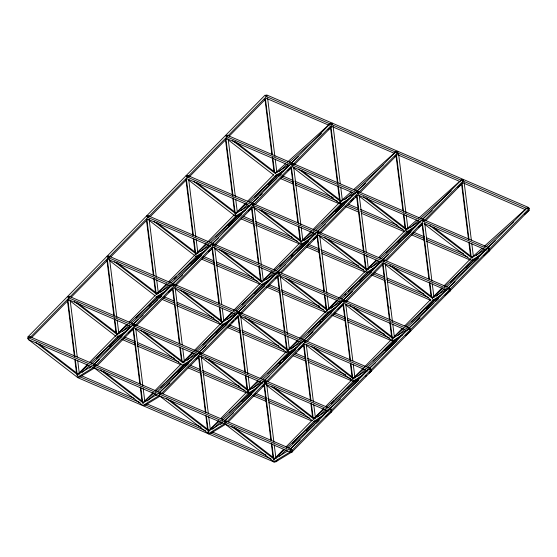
<?xml version="1.0" encoding="UTF-8"?>
<svg xmlns="http://www.w3.org/2000/svg" width="557" height="557" viewBox="0 0 557 557"><rect width="100%" height="100%" fill="white"/><g stroke="black" fill="none" stroke-linecap="round" stroke-linejoin="round"><path stroke-width="0.84" d="M27.934 338.524L28.066 336.762L265.09 95.115L267.054 95.957L30.029 337.605L28.066 336.762M28.456 337.786L28.323 339.554L290.42 452.18L290.552 450.418L291.736 449.207L29.639 336.581L28.456 337.786L290.552 450.418M93.848 367.711L93.98 365.942L95.163 364.738M159.372 395.867L159.504 394.098L160.688 392.894M224.896 424.023L225.028 422.262L226.212 421.05M290.684 451.435L291.993 451.999L292.126 450.23L529.15 208.59L527.187 207.74L290.162 449.388L292.126 450.23M331.499 411.72L331.631 409.959L329.66 409.117M371.004 371.449L371.136 369.688L369.166 368.838M410.509 331.171L410.634 329.41L408.671 328.567M450.014 290.9L450.14 289.139L448.176 288.289M489.519 250.622L489.645 248.861L487.681 248.018M528.677 208.736L528.76 207.559L266.664 94.934L265.48 96.145L527.576 208.771L528.76 207.559M529.15 208.59L529.018 210.351L291.993 451.999M31.721 337.514L68.796 299.715M71.226 297.236L108.302 259.444M110.732 256.965L147.807 219.166M150.237 216.687L186.699 179.514M189.129 177.035L226.81 138.616M229.24 136.138L266.316 98.345M78.551 373.566L87.672 364.271M89.496 362.412L115.626 335.774M117.45 333.915L126.564 324.62M129.001 322.141L155.131 295.495M156.956 293.636L166.675 283.722M168.499 281.863L195.242 254.605M197.672 252.126L206.181 243.451M207.399 242.211L234.142 214.946M237.178 211.848L245.08 203.792M247.51 201.314L273.647 174.675M96.319 358.304L117.59 336.616L126.404 331.255M135.824 318.026L157.095 296.338M174.111 278.994L176.548 276.516M178.978 274.037L196.6 256.067M215.441 236.857L236.105 215.789M254.34 197.206L276.216 174.898M109.562 346.433L111.386 344.574M112.605 343.335L118.07 337.758M149.067 306.162L151.497 303.683M152.715 302.444L158.181 296.867M190.397 264.025L197.686 256.589M228.078 225.613L237.191 216.318M268.189 184.715L276.697 176.04M133.478 325.671L134.669 324.459M172.983 285.4L174.174 284.188M212.489 245.122L213.672 243.917M251.994 204.851L253.177 203.639M291.499 164.573L292.683 163.368M331.004 124.302L332.188 123.09M97.245 365.671L134.321 327.871M136.75 325.392L173.213 288.22M175.65 285.741L213.331 247.322M215.148 245.463L253.442 206.431M255.266 204.572L292.947 166.153M294.764 164.294L331.84 126.502M144.688 401.103L153.196 392.427M155.02 390.568L181.15 363.93M184.193 360.832L192.701 352.156M193.913 350.917L221.261 323.032M223.691 320.553L231.594 312.498M233.418 310.639L260.161 283.381M263.196 280.282L271.705 271.607M273.529 269.748L299.666 243.103M302.702 240.004L311.21 231.329M313.034 229.47L340.383 201.592M160.632 387.7L164.886 383.362M166.097 382.123L183.114 364.772M202.567 344.943L222.619 324.494M242.072 304.672L262.124 284.223M279.753 266.253L301.629 243.945M321.688 223.503L341.135 203.674M177.516 372.111L184.2 365.295M215.803 333.079L223.705 325.023M254.702 293.421L263.21 284.745M291.165 256.248L292.989 254.389M296.637 250.671L302.716 244.474M334.924 211.632L341.615 204.816M199.002 353.827L200.193 352.616M238.507 313.556L239.698 312.345M278.013 273.278L279.196 272.074M317.518 233.007L318.701 231.796M357.023 192.729L358.207 191.524M396.528 152.458L397.712 151.246M162.769 393.827L199.845 356.027M201.669 354.168L239.956 315.137M241.174 313.897L279.461 274.859M281.285 273L318.353 235.207M320.178 233.348L358.471 194.309M360.288 192.45L397.364 154.658M210.212 429.259L218.72 420.584M220.544 418.725L247.893 390.847M249.104 389.608L257.613 380.932M260.042 378.454L286.18 351.808M289.215 348.71L297.723 340.035M299.548 338.176L325.685 311.537M328.115 309.058L337.229 299.763M338.447 298.524L365.19 271.259M367.014 269.4L376.128 260.105M378.558 257.626L404.695 230.988M229.192 412.758L248.638 392.929M267.478 373.719L288.756 352.031M308.202 332.209L327.648 312.38M344.665 295.029L345.883 293.79M348.313 291.311L367.154 272.108M385.994 252.899L407.264 231.211M241.829 401.506L249.118 394.071M278.897 363.714L280.721 361.855M283.151 359.376L289.229 353.18M319.621 322.197L320.832 320.957M322.05 319.718L328.129 313.521M359.731 281.306L367.634 273.25M398.018 242.267L401.061 239.169M402.272 237.93L407.745 232.353M264.526 381.984L265.717 380.779M304.031 341.713L305.222 340.501M343.537 301.434L344.72 300.23M383.042 261.163L384.226 259.952M422.547 220.885L423.731 219.681M462.052 180.614L463.236 179.403M228.293 421.983L265.369 384.184M267.799 381.705L304.874 343.913M307.304 341.434L343.766 304.254M346.196 301.776L383.877 263.364M386.314 260.885L422.777 223.705M425.813 220.607L462.888 182.814M274.517 458.655L283.631 449.36M286.068 446.881L312.199 420.243M314.023 418.384L323.749 408.469M325.567 406.61L352.309 379.345M354.739 376.866L363.248 368.191M364.466 366.952L391.209 339.693M394.245 336.595L402.147 328.539M404.577 326.061L430.714 299.415M432.538 297.556L442.258 287.642M444.082 285.783L470.825 258.525M292.286 443.393L314.162 421.085M331.185 403.734L334.221 400.636M335.439 399.397L353.667 380.814M373.12 360.985L393.172 340.536M411.407 321.946L433.283 299.645M450.3 282.295L472.183 259.987M275.75 461.885L276.961 460.646M306.134 430.902L315.248 421.607M347.464 388.772L355.972 380.097M385.145 350.353L395.477 339.819M425.861 308.843L433.764 300.787M465.972 267.945L473.269 260.509M275.374 172.921L285.63 163.702M287.551 161.969L329.208 124.49M279.134 171.493L287.461 163.995M289.389 162.268L321.431 133.436M287.711 166.174L288.992 165.018M291.562 162.714L298.608 156.371M328.087 129.851L330.649 127.546M236.516 212.621L246.765 203.396M248.687 201.669L289.062 165.345M240.909 210.616L247.315 204.851M249.884 202.539L276.794 178.324M279.363 176.019L281.285 174.292M248.213 206.445L249.494 205.296M251.416 203.563L258.462 197.22M259.743 196.071L262.305 193.766M287.941 170.7L291.144 167.817M196.37 253.47L206.619 244.245M209.181 241.94L249.557 205.617M200.764 251.465L208.457 244.544M210.379 242.817L241.78 214.563M208.067 247.301L209.989 245.567M211.911 243.841L218.316 238.076M248.436 210.978L251.639 208.095M156.865 293.748L167.114 284.523M169.043 282.796L210.692 245.317M160.618 292.314L168.952 284.822M170.874 283.088L201.634 255.419M169.203 286.994L170.484 285.845M173.046 283.541L182.661 274.886M208.29 251.827L210.212 250.1M117.36 334.019L127.616 324.794M129.537 323.067L170.546 286.166M122.394 331.436L129.447 325.093M131.368 323.366L157.645 299.729M159.567 297.995L161.488 296.268M129.057 327.85L130.338 326.694M132.9 324.39L138.672 319.203M139.953 318.047L143.156 315.165M168.785 292.098L172.635 288.644M78.495 373.719L88.11 365.072M90.673 362.767L131.041 326.444M82.255 372.285L89.301 365.949M91.863 363.637L121.983 336.539M89.552 368.121L90.833 366.972M93.395 364.661L99.167 359.474M128.646 332.954L133.13 328.915M341.538 200.506L351.154 191.859M353.716 189.547L394.732 152.646M344.658 199.65L352.344 192.729M354.906 190.424L383.745 164.482M351.954 195.486L353.876 193.752M356.445 191.448L365.413 183.378M394.892 156.851L396.173 155.702M302.04 240.777L311.648 232.13M313.57 230.403L355.227 192.924M304.512 240.499L313.487 232.429M315.408 230.695L344.24 204.753M317.581 231.148L325.267 224.227M350.903 201.161L353.465 198.856M355.387 197.129L356.668 195.973M262.535 281.055L272.784 271.83M274.065 270.674L315.081 233.773M266.288 279.621L273.981 272.7M275.903 270.974L308.585 241.571M274.232 274.88L275.513 273.724M277.435 271.997L285.762 264.498M313.319 239.712L317.163 236.252M223.03 321.326L232.638 312.679M235.207 310.374L275.576 274.051M227.423 319.321L234.476 312.978M236.398 311.245L264.596 285.88M234.086 315.728L235.367 314.58M237.93 312.268L245.616 305.354M275.736 278.256L277.665 276.523M182.884 362.175L193.14 352.95M195.061 351.223L236.711 313.744M187.277 360.17L194.971 353.249M196.893 351.523L227.012 324.425M198.424 352.546L206.118 345.625M231.747 322.566L233.668 320.832M235.597 319.105L238.159 316.801M144.019 401.876L153.635 393.228M155.556 391.494L197.213 354.022M147.139 401.019L155.466 393.527M157.387 391.794L188.788 363.547M155.716 395.7L156.997 394.551M158.919 392.817L169.815 383.021M196.092 359.376L198.654 357.072M406.422 229.24L416.678 220.015M418.599 218.281L459.616 181.38M410.182 227.806L418.509 220.307M420.431 218.581L451.191 190.905M422.61 219.026L432.218 210.379M457.854 187.319L461.697 183.859M366.917 269.511L377.173 260.286M379.735 257.982L420.11 221.658M371.317 267.506L378.363 261.163M380.932 258.859L411.052 231.754M378.614 263.336L379.902 262.187M382.464 259.875L388.229 254.688M418.349 227.59L422.192 224.13M327.419 309.789L337.667 300.564M340.23 298.253L381.246 261.351M331.171 308.355L339.505 300.857M341.427 299.13L371.547 272.032M342.959 300.153L352.567 291.506M287.913 350.061L298.162 340.835M300.091 339.109L341.1 302.207M291.026 349.204L300 341.135M301.922 339.401L331.401 312.881M304.094 339.854L313.069 331.777M338.057 309.295L343.189 304.679M249.049 389.761L258.664 381.106M261.226 378.802L301.595 342.478M252.801 388.326L260.495 381.406M262.417 379.679L295.739 349.699M263.948 380.703L269.073 376.086M298.552 349.566L303.683 344.957M209.543 430.032L219.159 421.384M221.721 419.08L262.73 382.179M212.663 429.175L220.99 421.684M222.271 420.528L251.75 394.008M220.6 424.434L221.881 423.285M224.443 420.974L233.418 412.904M262.897 386.384L264.178 385.228M472.587 256.819L482.202 248.171M484.124 246.438L525.78 208.966M476.346 255.385L484.033 248.471M485.955 246.737L513.512 221.944M473.394 260.446L474.675 259.29M487.493 247.761L495.18 240.84M524.659 214.32L529.143 210.281L528.12 209.599M432.441 297.668L442.697 288.442M444.618 286.716L486.275 249.237M436.201 296.24L444.528 288.742M446.456 287.015L478.498 258.183M448.629 287.461L455.034 281.696M483.873 255.747L489.638 250.559L488.621 249.877M393.583 337.368L403.832 328.143M405.754 326.409L446.129 290.086M397.977 335.356L404.389 329.591M406.951 327.286L433.861 303.071M435.79 301.344L438.352 299.032M394.384 340.995L395.665 339.84M405.28 331.192L406.561 330.036M408.483 328.31L420.02 317.929M445.008 295.447L450.133 290.831M353.437 378.217L363.686 368.992M366.255 366.687L406.624 330.364M357.831 376.212L365.524 369.291M367.446 367.564L396.925 341.037M354.879 381.267L356.16 380.118M365.134 372.041L367.056 370.314M368.978 368.581L375.383 362.816M405.503 335.718L410.634 331.109M313.932 418.488L324.188 409.27M326.11 407.536L367.759 370.057M317.685 417.061L326.019 409.562M327.941 407.835L358.701 380.159M326.27 411.741L327.551 410.586M330.113 408.281L340.369 399.056M365.357 376.574L366.638 375.418M369.207 373.113L371.129 371.38M274.427 458.766L284.683 449.541M286.604 447.814L327.613 410.913M279.468 456.183L286.514 449.84M288.435 448.107L314.712 424.469M315.993 423.32L319.196 420.438M275.868 461.816L277.79 460.089M289.967 449.13L300.223 439.905M325.859 416.845L331.624 411.658M107.981 258.476L109.123 257.543M265.048 383.223L266.19 382.29M275.249 173.283L288.54 165.192M275.562 175.552L282.942 171.055M277.045 175.74L280.742 173.499M235.005 214.006L249.035 205.47M235.319 216.276L245.658 209.982M241.237 213.77L237.547 216.019L236.057 216.186M195.5 254.284L210.268 245.296M195.813 256.547L204.677 251.158M201.731 254.048L198.041 256.29L196.551 256.464M155.995 294.556L170.769 285.567M156.308 296.825L164.433 291.882M158.536 296.568L161.488 294.771M116.49 334.834L130.526 326.291M354.802 192.903L340.035 201.892L340.236 203.402M121.983 335.042L119.031 336.839L117.548 337.013M340.341 204.154L349.942 198.313M346.266 201.655L342.569 203.897L341.086 204.071M76.984 375.105L91.759 366.116M93.548 367.488L77.298 377.374L79.526 377.117L95.038 367.676M301.267 241.717L315.297 233.174M300.843 244.432L309.706 239.037M303.071 244.175L305.285 242.824M261.762 281.988L275.792 273.452M270.201 279.315L261.337 284.704L262.82 284.536M263.565 284.446L267.994 281.751M222.257 322.266L236.293 313.723M221.832 324.982L231.434 319.14M227.75 322.475L224.06 324.724L222.577 324.891M182.752 362.537L196.788 354.001M182.327 365.253L191.19 359.864M405.559 230.048L419.588 221.505M184.555 364.995L187.507 363.199M406.61 231.865L415.466 226.469M408.093 232.053L411.052 230.257M142.508 403.261L156.545 394.725M159.072 395.644L142.822 405.531L144.305 405.357M366.053 270.319L380.821 261.33M145.05 405.273L159.824 396.285M367.105 272.136L375.968 266.747M373.023 269.637L368.595 272.331L367.105 272.498M326.548 310.597L341.316 301.609M327.6 312.414L335.725 307.471M332.042 310.806L329.09 312.602L327.6 312.776M287.043 350.868L301.81 341.88M288.094 352.685L296.958 347.296M289.584 352.88L291.798 351.53M262.312 382.158L247.538 391.146L247.747 392.657M256.714 388.02L247.851 393.409L250.079 393.151L254.507 390.457M471.821 257.752L485.85 249.216M471.389 260.467L480.252 255.078M476.576 258.413L473.617 260.21L472.134 260.384M488.392 251.228L489.868 250.323M208.771 430.972L222.807 422.429M208.033 431.417L208.346 433.687L224.596 423.8M432.316 298.03L445.607 289.939M226.086 423.988L210.574 433.43L208.346 433.687M432.629 300.293L440.009 295.802M434.119 300.488L437.809 298.239M448.886 291.499L450.362 290.601M392.072 338.753L406.102 330.21M392.386 341.016L402.725 334.729M398.304 338.517L394.614 340.759L393.124 340.933M409.381 331.77L410.857 330.872M352.567 379.025L367.335 370.036M352.88 381.294L362.482 375.453M358.06 379.24L355.108 381.037L353.618 381.204M369.876 372.048L371.359 371.15L369.869 371.317M313.062 419.303L327.836 410.314M313.375 421.565L321.5 416.622M318.555 419.512L315.603 421.308L314.12 421.482M330.378 412.319L331.854 411.421M273.557 459.574L287.593 451.038M339.944 203.103L340.431 202.943L338.287 185.732M300.439 243.374L300.926 243.221L298.782 226.01M326.458 311.809L326.945 311.648L324.905 295.301M286.952 352.08L287.447 351.927L285.295 334.715M247.447 392.351L247.942 392.198L245.79 374.986M207.942 432.629L208.436 432.476M266.949 98.596L329.278 125.374M332.473 126.752L394.802 153.53M397.997 154.909L460.326 181.686M462.721 182.717L525.85 209.843M225.585 135.393L227.548 136.235M291.109 163.549L293.073 164.392M356.633 191.705L358.597 192.548M422.157 219.862L424.121 220.704M226.643 138.526L289.772 165.652M292.968 167.023L355.296 193.808M358.492 195.18L420.82 221.965M424.016 223.336L486.345 250.121M282.831 175.998L292.418 180.12M294.813 181.15L333.17 197.631M348.355 204.154L358.743 208.617M360.337 209.307L397.092 225.105M413.879 232.311L424.267 236.774M426.662 237.804L463.417 253.602M276.85 175.149L278.444 175.831M281.64 177.21L293.63 182.355M295.224 183.044L337.577 201.244M347.164 205.366L358.353 210.17M360.748 211.2L403.101 229.4M407.898 231.461L409.492 232.144M412.688 233.522L423.877 238.326M426.272 239.357L467.824 257.216M275.123 176.221L276.718 176.91M280.714 178.63L293.497 184.123M295.099 184.806L339.046 203.695M345.437 206.438L359.021 212.28M361.423 213.31L404.57 231.851M411.762 234.943L424.545 240.436M426.147 241.118L470.094 260.008M186.08 175.664L188.043 176.506M251.604 203.82L253.567 204.663M317.128 231.977L319.091 232.819M382.652 260.133L384.615 260.982M187.138 178.797L250.267 205.923M253.463 207.301L315.791 234.079M318.186 235.11L381.315 262.236M383.71 263.266L446.839 290.392M243.325 216.276L252.913 220.391M255.308 221.421L292.07 237.219M308.85 244.432L319.238 248.895M320.832 249.578L358.388 265.717M374.374 272.589L384.762 277.052M387.157 278.082L423.912 293.873M237.345 215.42L238.939 216.109M242.135 217.481L253.324 222.292M255.726 223.322L297.271 241.174M302.869 243.576L304.463 244.265M307.659 245.637L318.848 250.448M322.043 251.82L363.596 269.672M373.183 273.793L384.372 278.604M386.774 279.635L428.319 297.487M241.209 218.901L253.992 224.394M255.593 225.084L299.541 243.966M306.733 247.057L319.516 252.551M321.918 253.581L365.065 272.122M371.456 274.873L385.04 280.707M387.442 281.738L430.589 300.279M146.575 215.942L148.538 216.784M212.099 244.098L214.062 244.941M277.623 272.255L279.586 273.097M343.147 300.411L345.11 301.253M148.434 219.416L210.762 246.201M213.157 247.231L276.286 274.357M279.482 275.729L341.81 302.514M344.205 303.544L407.334 330.67M203.82 256.547L213.408 260.669M216.603 262.041L253.358 277.839M269.344 284.704L279.732 289.167M281.327 289.856L319.683 306.336M334.868 312.86L345.256 317.323M347.652 318.353L384.407 334.151M202.637 257.759L213.818 262.563M216.22 263.593L257.773 281.445M268.161 285.915L280.143 291.06M281.745 291.75L323.297 309.608M333.685 314.071L344.867 318.876M347.269 319.906L389.615 338.106M201.704 259.179L214.494 264.672M216.088 265.355L260.035 284.244M266.427 286.987L280.018 292.829M282.413 293.859L325.56 312.4M331.951 315.144L345.542 320.985M347.937 322.016L391.084 340.557M107.069 256.213L109.04 257.055M172.593 284.369L174.564 285.212M238.118 312.526L240.088 313.368M303.642 340.682L305.612 341.525M108.928 259.687L171.257 286.472M173.652 287.503L236.781 314.628M239.976 316.007L302.305 342.785M305.501 344.163L367.829 370.941M164.315 296.825L174.703 301.288M177.098 302.319L213.86 318.11M229.839 324.982L239.426 329.096M241.822 330.127L278.584 345.925M295.363 353.138L305.751 357.601M307.346 358.283L345.702 374.77M158.334 295.969L159.936 296.658M163.131 298.03L174.32 302.841M176.715 303.864L218.267 321.723M223.858 324.125L225.46 324.815M228.655 326.186L240.638 331.338M242.239 332.021L283.792 349.88M287.788 351.599L290.984 352.971M294.18 354.343L305.361 359.154M307.763 360.184L350.91 378.725M156.608 297.048L158.209 297.737M162.198 299.45L174.989 304.944M176.583 305.633L220.53 324.515M227.722 327.607L240.513 333.1M242.908 334.13L286.054 352.672M293.247 355.763L306.037 361.256M308.432 362.287L351.578 380.828M67.564 296.491L69.534 297.334M133.088 324.647L135.059 325.49M198.612 352.804L200.583 353.646M264.136 380.96L266.107 381.803M68.629 299.624L131.751 326.75M134.153 327.781L197.275 354.906M200.471 356.278L262.8 383.063M265.995 384.434L328.324 411.219M124.81 337.096L135.198 341.559M137.593 342.59L174.355 358.388M190.334 365.253L199.921 369.375M202.323 370.405L239.879 386.544M255.858 393.409L266.246 397.872M267.847 398.561L304.602 414.352M118.829 336.247L120.43 336.929M123.626 338.308L134.815 343.112M137.21 344.142L178.762 361.994M184.353 364.403L185.954 365.086M189.15 366.464L201.133 371.61M202.734 372.299L245.087 390.499M248.283 391.87L250.678 392.901M254.674 394.621L265.863 399.425M268.258 400.455L309.81 418.314M121.899 339.38L134.683 344.874M137.078 345.904L181.032 364.793M188.224 367.885L201.007 373.378M203.402 374.408L246.556 392.95M252.948 395.693L266.531 401.534M268.927 402.565L311.279 420.765M81.308 375.655L134.049 398.318M146.832 403.811L201.174 427.163M212.356 431.967L265.898 454.972M79.324 376.518L140.058 402.614M144.848 404.674L205.582 430.77M211.173 433.172L271.106 458.926M77.597 377.597L274.169 462.066M397.078 153.286L398.095 153.969M432.866 300.035L433.889 300.717M265.076 382.819L266.1 383.501M433.235 227.138L472.245 257.257M429.677 225.418L472.113 258.176M424.545 224.172L471.083 260.105M366.339 197.923L406.721 229.101M363.47 196.732L406.589 230.02M359.021 196.015L404.876 231.42M302.186 170.825L341.197 200.945M298.636 169.105L341.065 201.864M293.497 167.859L339.352 203.263M235.291 141.61L275.673 172.788M232.422 140.42L275.541 173.707M392.365 266.357L432.74 297.529M227.973 139.703L273.828 175.107M389.489 265.167L432.608 298.455M385.047 264.45L430.895 299.847M328.205 239.252L367.216 269.372M324.654 237.54L367.084 270.298M319.523 236.293L365.371 271.691M261.317 210.045L301.692 241.216M259.813 209.905L301.56 242.142M253.999 208.137L299.847 243.534M196.475 182.411L236.168 213.059M193.606 181.22L236.036 213.985M353.542 307.158L393.235 337.807M188.475 179.981L235.695 216.436M349.984 305.438L393.103 338.726M345.542 304.721L392.762 341.183M288.7 279.53L327.029 309.121M285.832 278.34L327.579 310.569M280.018 276.564L325.866 311.969M222.494 250.845L262.187 281.494M219.625 249.654L262.055 282.413M214.494 248.408L260.349 283.812M156.97 222.689L196.663 253.331M154.101 221.498L196.53 254.257M314.037 347.429L353.73 378.078M148.97 220.252L196.189 256.714M311.168 346.245L353.598 379.004M306.037 344.999L353.256 381.454M248.513 319.272L288.206 349.921M244.962 317.56L288.073 350.847M240.513 316.842L286.368 352.24M182.988 291.116L222.682 321.765M180.12 289.925L222.549 322.691M174.989 288.686L220.844 324.083M116.782 262.431L157.158 293.609M114.596 261.769L157.025 294.535M273.849 387.178L314.225 418.356M109.464 260.53L155.319 295.927M271.663 386.516L314.092 419.275M266.531 385.27L312.386 420.674M209.007 359.55L248.701 390.199M205.456 357.831L248.568 391.118M201.007 357.114L246.862 392.518M144.172 331.923L183.866 362.565M140.615 330.204L183.044 362.962M135.483 328.957L181.338 364.362M77.277 302.709L117.652 333.88M74.408 301.518L117.52 334.806M234.344 427.456L274.726 458.627M69.959 300.801L115.814 336.205M231.475 426.265L274.587 459.553M224.972 423.961L274.246 462.004M170.191 400.351L209.202 430.47M166.634 398.631L209.07 431.397M159.448 395.804L208.729 433.847M103.296 371.136L143.678 402.314M100.427 369.952L143.546 403.24M93.924 367.648L143.205 405.691M39.143 344.038L77.465 373.629M35.585 342.318L78.022 375.084M77.681 377.535L28.4 339.492L27.85 338.036M464.155 182.404L471.347 240.067M471.779 243.513L473.387 256.422M462.032 183.525L469.008 239.468M469.44 242.908L471.159 256.68M461.544 183.678L468.521 239.621M468.841 242.198L470.665 256.833M424.65 222.682L431.947 281.201M432.274 283.785L433.987 297.556M422.526 223.796L429.51 279.739M429.83 282.322L431.654 296.951M422.039 223.949L428.911 279.029M429.336 282.476L431.055 296.247M398.631 154.247L405.928 212.774M406.255 215.357L407.968 229.122M396.403 154.505L403.484 211.305M403.811 213.888L405.956 231.106M396.02 155.521L402.892 210.602M403.317 214.041L405.036 227.813M385.249 263.816L392.448 321.48M392.769 324.063L394.377 336.971M390.13 306.998L390.346 308.724M382.917 263.21L390.004 320.01M390.325 322.594L392.469 339.805M382.534 264.227L389.51 320.171M389.837 322.747L391.662 337.382M359.23 195.382L366.318 252.189M366.75 255.628L368.462 269.4M357.002 195.639L364.09 252.446M364.306 254.166L366.45 271.377M356.515 195.792L363.491 251.736M363.812 254.319L365.531 268.091M333.107 126.091L340.299 183.754M340.731 187.201L342.339 200.109M330.879 126.348L337.96 183.149M330.496 127.365L337.472 183.309M337.793 185.885L339.512 199.657M345.744 304.087L352.832 360.894M353.263 364.334L354.983 378.106M343.411 303.488L350.499 360.288M350.931 363.728L352.644 377.5M343.028 304.498L350.005 360.442M350.332 363.025L352.156 377.653M319.725 235.66L326.924 293.323M327.244 295.906L328.964 309.671M317.393 235.054L324.48 291.854M317.01 236.071L323.986 292.014M324.313 294.59L326.137 309.226M293.706 167.225L300.898 224.889M301.226 227.472L302.834 240.38M291.478 167.483L298.461 223.427M290.991 167.636L297.863 222.716M298.287 226.163L300.007 239.935M306.246 344.365L313.438 402.029M313.758 404.612L315.478 418.377M303.906 343.76L310.994 400.56M311.314 403.143L313.138 417.778M303.523 344.776L310.395 399.856M310.827 403.296L312.547 417.068M267.583 97.935L274.88 156.461M275.207 159.044L276.92 172.809M265.459 99.055L272.443 154.992M272.763 157.575L274.587 172.21M264.972 99.209L271.844 154.289M272.269 157.728L273.988 171.5M280.115 275.074L287.419 333.594M287.739 336.177L289.348 349.086M277.992 276.188L284.975 332.132M277.504 276.342L284.481 332.285M284.808 334.868L286.521 348.64M254.096 206.64L261.4 265.167M261.72 267.75L263.329 280.658M251.973 207.761L258.956 263.698M259.277 266.281L261.212 281.772M251.486 207.914L258.462 263.851M258.789 266.434L260.613 281.069M266.629 383.78L273.933 442.3M274.253 444.883L275.973 458.655M264.401 384.038L271.489 440.838M271.809 443.421L273.96 460.632M264.018 385.047L270.89 440.127M271.322 443.574L273.041 457.346M228.182 139.069L235.374 196.732M235.702 199.315L237.31 212.224M225.85 138.47L232.937 195.27M233.258 197.853L235.402 215.065M225.467 139.48L232.443 195.423M232.763 198.007L234.594 212.635M240.61 315.346L247.914 373.872M248.234 376.448L249.842 389.364M238.493 316.467L245.47 372.403M237.999 316.62L244.983 372.556M245.303 375.139L247.023 388.911M214.591 246.918L221.783 304.582M222.215 308.021L223.823 320.929M212.468 248.032L219.451 303.976M219.883 307.415L221.923 323.77M211.98 248.185L218.957 304.129M219.284 306.712L221.108 321.34M188.677 179.347L195.876 237.01M196.196 239.587L197.916 253.358M186.344 178.741L193.432 235.541M193.857 238.988L195.577 252.76M185.961 179.758L192.938 235.695M193.265 238.278L195.089 252.913M201.105 355.624L208.304 413.287M208.729 416.727L210.344 429.635M198.877 355.881L205.965 412.681M206.396 416.121L208.116 429.893M198.494 356.891L205.477 412.834M205.798 415.418L207.517 429.189M175.086 287.189L182.278 344.853M182.71 348.292L184.43 362.064M172.969 288.31L179.946 344.247M180.377 347.693L182.097 361.465M172.475 288.463L179.347 343.544M179.779 346.983L181.603 361.618M149.067 218.762L156.371 277.282M156.691 279.865L158.411 293.636M146.839 219.019L153.927 275.819M154.247 278.403L156.071 293.031M146.456 220.029L153.328 275.109M153.76 278.556L155.48 292.328M135.692 328.324L142.884 385.987M143.205 388.57L144.82 401.479M133.353 327.725L140.441 384.525M140.761 387.108L142.592 401.736M132.97 328.734L139.842 383.815M140.273 387.261L141.993 401.026M109.562 259.033L116.866 317.56M117.186 320.136L118.906 333.908M112.187 284.147L112.403 285.866M107.334 259.29L114.422 316.091M114.742 318.674L116.893 335.885M106.951 260.307L113.934 316.244M114.255 318.827L115.974 332.599M70.168 300.167L77.256 356.967M77.681 360.414L79.4 374.186M67.829 299.562L74.916 356.369M75.348 359.808L77.388 376.163M67.446 300.578L74.429 356.522M74.749 359.105L76.574 373.733M69.145 296.303L67.954 297.515L330.05 410.14L331.241 408.935L69.145 296.303M108.65 256.032L107.459 257.237L369.556 369.869L370.746 368.657L108.65 256.032M148.148 215.754L146.964 216.965L409.061 329.591L410.244 328.386L148.148 215.754M187.653 175.483L186.47 176.694L448.566 289.32L449.75 288.108L187.653 175.483M227.159 135.212L225.975 136.416L488.071 249.042L489.255 247.837L227.159 135.212M330.614 123.271L93.59 364.919L95.553 365.761L332.578 124.12L330.614 123.271M396.138 151.427L159.114 393.075L161.077 393.917L398.102 152.277L396.138 151.427M461.662 179.584L224.638 421.231L226.602 422.074L463.626 180.433L461.662 179.584M290.12 451.957L273.87 461.844L276.098 461.586L292.348 451.699L290.12 451.957"/></g></svg>
